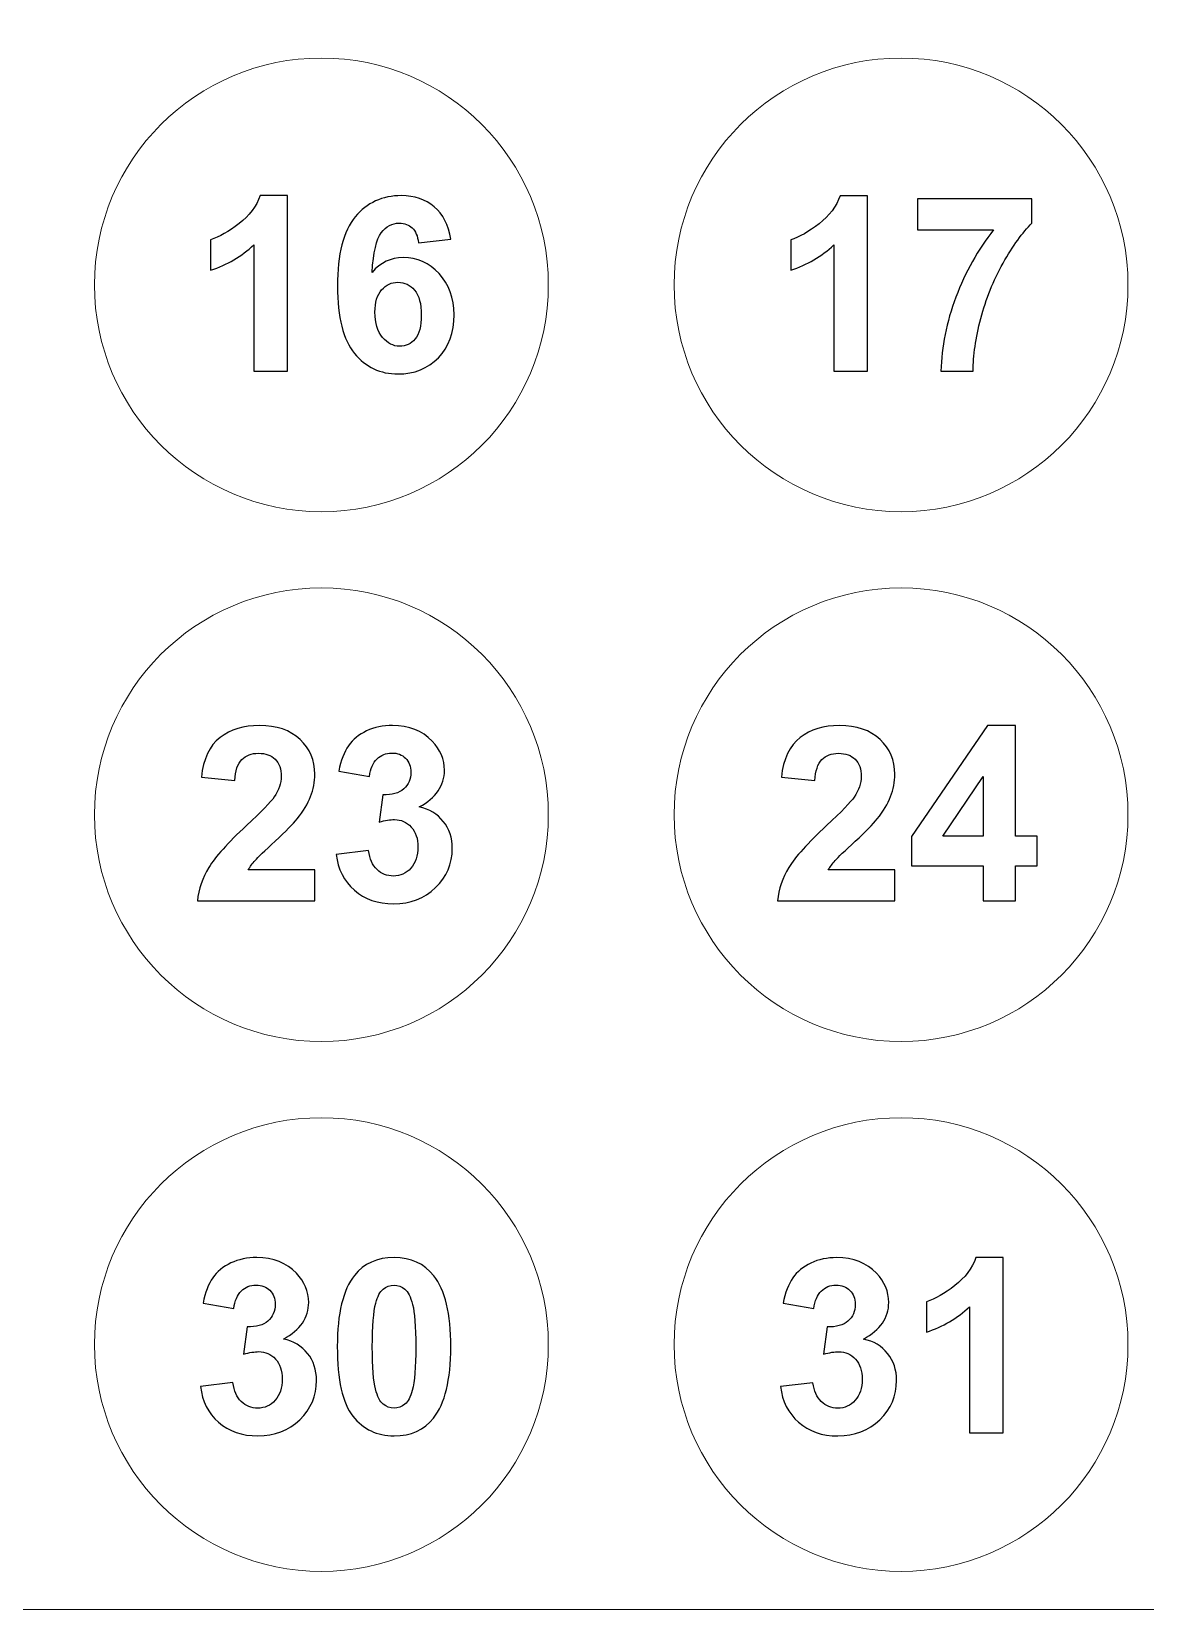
# Model space of a CAD drawing. Header units: millimetres. Extents: x -676 to 660, y -238 to 366.
# Drawn here: x 457.1 to 521.7, y 10.6 to 102.2 of the extents above; entities that cross this region are included whole.
import ezdxf

# ---------------------------------------------------------------- set-up
doc = ezdxf.new("R2010")
doc.units = ezdxf.units.MM
doc.header["$MEASUREMENT"] = 0
doc.layers.add('layer 1', color=7, linetype='Continuous')

msp = doc.modelspace()

# ---------------------------------------------------------------- linework, layer by layer
at = {"layer": 'layer 1', "color": 250, "lineweight": 20}
for points, knots in [([(221.6275, 164.398), (221.6275, 164.398), (457.0516, 164.398), (457.0516, 164.398), (457.0516, 164.398), (457.0516, 164.398), (659.621, 164.398), (659.621, 164.398), (659.621, 164.398), (659.621, 164.398), (659.621, 10.6382), (659.621, 10.6382), (659.621, 10.6382), (659.621, 10.6382), (457.0516, 10.6382), (457.0516, 10.6382), (457.0516, 10.6382), (457.0516, 10.6382), (221.6275, 10.6382), (221.6275, 10.6382), (221.6275, 10.6382), (221.6275, 10.6382), (221.6275, 164.398), (221.6275, 164.398)], [0, 0, 0, 0, 0.1428571, 0.1428571, 0.1428571, 0.1428571, 0.2857143, 0.2857143, 0.2857143, 0.2857143, 0.4285714, 0.4285714, 0.4285714, 0.4285714, 0.5714286, 0.5714286, 0.5714286, 0.5714286, 0.7142857, 0.7142857, 0.7142857, 0.7142857, 1, 1, 1, 1]), ([(473.8674, 100.6831), (481.1382, 100.6831), (487.0325, 94.7888), (487.0325, 87.518), (487.0325, 87.518), (487.0325, 80.2472), (481.1382, 74.3529), (473.8674, 74.3529), (473.8674, 74.3529), (466.5966, 74.3529), (460.7023, 80.2472), (460.7023, 87.518), (460.7023, 87.518), (460.7023, 94.7888), (466.5966, 100.6831), (473.8674, 100.6831)], [0, 0, 0, 0, 0.2, 0.2, 0.2, 0.2, 0.4, 0.4, 0.4, 0.4, 0.6, 0.6, 0.6, 0.6, 1, 1, 1, 1]), ([(507.4994, 100.6831), (514.7702, 100.6831), (520.6645, 94.7888), (520.6645, 87.518), (520.6645, 87.518), (520.6645, 80.2472), (514.7702, 74.3529), (507.4994, 74.3529), (507.4994, 74.3529), (500.2286, 74.3529), (494.3343, 80.2472), (494.3343, 87.518), (494.3343, 87.518), (494.3343, 94.7888), (500.2286, 100.6831), (507.4994, 100.6831)], [0, 0, 0, 0, 0.2, 0.2, 0.2, 0.2, 0.4, 0.4, 0.4, 0.4, 0.6, 0.6, 0.6, 0.6, 1, 1, 1, 1]), ([(473.8674, 69.9311), (481.1382, 69.9311), (487.0325, 64.0368), (487.0325, 56.766), (487.0325, 56.766), (487.0325, 49.4952), (481.1382, 43.6009), (473.8674, 43.6009), (473.8674, 43.6009), (466.5966, 43.6009), (460.7023, 49.4952), (460.7023, 56.766), (460.7023, 56.766), (460.7023, 64.0368), (466.5966, 69.9311), (473.8674, 69.9311)], [0, 0, 0, 0, 0.2, 0.2, 0.2, 0.2, 0.4, 0.4, 0.4, 0.4, 0.6, 0.6, 0.6, 0.6, 1, 1, 1, 1]), ([(507.4994, 69.9311), (514.7702, 69.9311), (520.6645, 64.0368), (520.6645, 56.766), (520.6645, 56.766), (520.6645, 49.4952), (514.7702, 43.6009), (507.4994, 43.6009), (507.4994, 43.6009), (500.2286, 43.6009), (494.3343, 49.4952), (494.3343, 56.766), (494.3343, 56.766), (494.3343, 64.0368), (500.2286, 69.9311), (507.4994, 69.9311)], [0, 0, 0, 0, 0.2, 0.2, 0.2, 0.2, 0.4, 0.4, 0.4, 0.4, 0.6, 0.6, 0.6, 0.6, 1, 1, 1, 1]), ([(473.8674, 39.1791), (481.1382, 39.1791), (487.0325, 33.2848), (487.0325, 26.014), (487.0325, 26.014), (487.0325, 18.7432), (481.1382, 12.8489), (473.8674, 12.8489), (473.8674, 12.8489), (466.5966, 12.8489), (460.7023, 18.7432), (460.7023, 26.014), (460.7023, 26.014), (460.7023, 33.2848), (466.5966, 39.1791), (473.8674, 39.1791)], [0, 0, 0, 0, 0.2, 0.2, 0.2, 0.2, 0.4, 0.4, 0.4, 0.4, 0.6, 0.6, 0.6, 0.6, 1, 1, 1, 1]), ([(507.4994, 39.1791), (514.7702, 39.1791), (520.6645, 33.2848), (520.6645, 26.014), (520.6645, 26.014), (520.6645, 18.7432), (514.7702, 12.8489), (507.4994, 12.8489), (507.4994, 12.8489), (500.2286, 12.8489), (494.3343, 18.7432), (494.3343, 26.014), (494.3343, 26.014), (494.3343, 33.2848), (500.2286, 39.1791), (507.4994, 39.1791)], [0, 0, 0, 0, 0.2, 0.2, 0.2, 0.2, 0.4, 0.4, 0.4, 0.4, 0.6, 0.6, 0.6, 0.6, 1, 1, 1, 1])]:
    msp.add_open_spline(points, degree=3, knots=knots, dxfattribs=at)
at = {"layer": 'layer 1', "color": 250}
for points, knots in [([(471.8923, 82.5187), (471.8923, 82.5187), (469.9502, 82.5187), (469.9502, 82.5187), (469.9502, 82.5187), (469.9502, 82.5187), (469.9502, 89.8412), (469.9502, 89.8412), (469.9502, 89.8412), (469.2399, 89.1757), (468.4045, 88.6849), (467.4417, 88.3687), (467.4417, 88.3687), (467.4417, 88.3687), (467.4417, 90.1315), (467.4417, 90.1315), (467.4417, 90.1315), (467.9467, 90.2967), (468.4989, 90.6105), (469.0936, 91.073), (469.0936, 91.073), (469.6883, 91.5379), (470.0965, 92.0783), (470.316, 92.6966), (470.316, 92.6966), (470.316, 92.6966), (471.8923, 92.6966), (471.8923, 92.6966), (471.8923, 92.6966), (471.8923, 92.6966), (471.8923, 82.5187), (471.8923, 82.5187)], [0, 0, 0, 0, 0.1111111, 0.1111111, 0.1111111, 0.1111111, 0.2222222, 0.2222222, 0.2222222, 0.2222222, 0.3333333, 0.3333333, 0.3333333, 0.3333333, 0.4444444, 0.4444444, 0.4444444, 0.4444444, 0.5555556, 0.5555556, 0.5555556, 0.5555556, 0.6666667, 0.6666667, 0.6666667, 0.6666667, 0.7777778, 0.7777778, 0.7777778, 0.7777778, 1, 1, 1, 1]), ([(481.3788, 90.1716), (481.3788, 90.1716), (479.498, 89.9639), (479.498, 89.9639), (479.498, 89.9639), (479.4532, 90.3509), (479.3328, 90.6365), (479.1393, 90.8229), (479.1393, 90.8229), (478.9458, 91.007), (478.6933, 91.099), (478.3842, 91.099), (478.3842, 91.099), (477.9759, 91.099), (477.629, 90.9149), (477.3435, 90.5444), (477.3435, 90.5444), (477.0603, 90.1763), (476.8833, 89.4094), (476.8078, 88.2436), (476.8078, 88.2436), (477.2939, 88.8147), (477.8933, 89.1002), (478.6131, 89.1002), (478.6131, 89.1002), (479.4249, 89.1002), (480.1186, 88.7911), (480.6968, 88.1728), (480.6968, 88.1728), (481.275, 87.5569), (481.5652, 86.7593), (481.5652, 85.7823), (481.5652, 85.7823), (481.5652, 84.744), (481.2608, 83.9134), (480.652, 83.2856), (480.652, 83.2856), (480.0455, 82.6603), (479.262, 82.3464), (478.3087, 82.3464), (478.3087, 82.3464), (477.2869, 82.3464), (476.4444, 82.7429), (475.786, 83.5381), (475.786, 83.5381), (475.1276, 84.3334), (474.7973, 85.636), (474.7973, 87.4484), (474.7973, 87.4484), (474.7973, 89.3055), (475.1394, 90.6435), (475.8261, 91.4648), (475.8261, 91.4648), (476.5128, 92.286), (477.4049, 92.6966), (478.5022, 92.6966), (478.5022, 92.6966), (479.2715, 92.6966), (479.9086, 92.4795), (480.4136, 92.05), (480.4136, 92.05), (480.9186, 91.6182), (481.2396, 90.9928), (481.3788, 90.1716)], [0, 0, 0, 0, 0.0588235, 0.0588235, 0.0588235, 0.0588235, 0.1176471, 0.1176471, 0.1176471, 0.1176471, 0.1764706, 0.1764706, 0.1764706, 0.1764706, 0.2352941, 0.2352941, 0.2352941, 0.2352941, 0.2941176, 0.2941176, 0.2941176, 0.2941176, 0.3529412, 0.3529412, 0.3529412, 0.3529412, 0.4117647, 0.4117647, 0.4117647, 0.4117647, 0.4705882, 0.4705882, 0.4705882, 0.4705882, 0.5294118, 0.5294118, 0.5294118, 0.5294118, 0.5882353, 0.5882353, 0.5882353, 0.5882353, 0.6470588, 0.6470588, 0.6470588, 0.6470588, 0.7058824, 0.7058824, 0.7058824, 0.7058824, 0.7647059, 0.7647059, 0.7647059, 0.7647059, 0.8235294, 0.8235294, 0.8235294, 0.8235294, 0.8823529, 0.8823529, 0.8823529, 0.8823529, 1, 1, 1, 1]), ([(505.5455, 82.5152), (505.5455, 82.5152), (503.6034, 82.5152), (503.6034, 82.5152), (503.6034, 82.5152), (503.6034, 82.5152), (503.6034, 89.8377), (503.6034, 89.8377), (503.6034, 89.8377), (502.8931, 89.1722), (502.0577, 88.6814), (501.0949, 88.3652), (501.0949, 88.3652), (501.0949, 88.3652), (501.0949, 90.128), (501.0949, 90.128), (501.0949, 90.128), (501.5999, 90.2932), (502.1521, 90.607), (502.7468, 91.0695), (502.7468, 91.0695), (503.3415, 91.5344), (503.7497, 92.0748), (503.9692, 92.6931), (503.9692, 92.6931), (503.9692, 92.6931), (505.5455, 92.6931), (505.5455, 92.6931), (505.5455, 92.6931), (505.5455, 92.6931), (505.5455, 82.5152), (505.5455, 82.5152)], [0, 0, 0, 0, 0.1111111, 0.1111111, 0.1111111, 0.1111111, 0.2222222, 0.2222222, 0.2222222, 0.2222222, 0.3333333, 0.3333333, 0.3333333, 0.3333333, 0.4444444, 0.4444444, 0.4444444, 0.4444444, 0.5555556, 0.5555556, 0.5555556, 0.5555556, 0.6666667, 0.6666667, 0.6666667, 0.6666667, 0.7777778, 0.7777778, 0.7777778, 0.7777778, 1, 1, 1, 1]), ([(508.4505, 90.7085), (508.4505, 90.7085), (508.4505, 92.5114), (508.4505, 92.5114), (508.4505, 92.5114), (508.4505, 92.5114), (515.0933, 92.5114), (515.0933, 92.5114), (515.0933, 92.5114), (515.0933, 92.5114), (515.0933, 91.1026), (515.0933, 91.1026), (515.0933, 91.1026), (514.5459, 90.5622), (513.9889, 89.7882), (513.4202, 88.7782), (513.4202, 88.7782), (512.8539, 87.7705), (512.422, 86.6968), (512.1247, 85.5617), (512.1247, 85.5617), (511.8274, 84.4243), (511.681, 83.4096), (511.6858, 82.5152), (511.6858, 82.5152), (511.6858, 82.5152), (509.8121, 82.5152), (509.8121, 82.5152), (509.8121, 82.5152), (509.8451, 83.9169), (510.133, 85.3446), (510.6805, 86.8006), (510.6805, 86.8006), (511.2256, 88.259), (511.9548, 89.5593), (512.868, 90.7085), (512.868, 90.7085), (512.868, 90.7085), (508.4505, 90.7085), (508.4505, 90.7085)], [0, 0, 0, 0, 0.0909091, 0.0909091, 0.0909091, 0.0909091, 0.1818182, 0.1818182, 0.1818182, 0.1818182, 0.2727273, 0.2727273, 0.2727273, 0.2727273, 0.3636364, 0.3636364, 0.3636364, 0.3636364, 0.4545455, 0.4545455, 0.4545455, 0.4545455, 0.5454545, 0.5454545, 0.5454545, 0.5454545, 0.6363636, 0.6363636, 0.6363636, 0.6363636, 0.7272727, 0.7272727, 0.7272727, 0.7272727, 0.8181818, 0.8181818, 0.8181818, 0.8181818, 1, 1, 1, 1]), ([(476.9754, 85.9334), (476.9754, 85.3033), (477.1193, 84.8148), (477.4096, 84.4726), (477.4096, 84.4726), (477.6998, 84.1281), (478.0326, 83.9558), (478.4054, 83.9558), (478.4054, 83.9558), (478.7665, 83.9558), (479.0638, 84.0974), (479.3045, 84.3782), (479.3045, 84.3782), (479.5452, 84.6591), (479.6632, 85.1216), (479.6632, 85.7611), (479.6632, 85.7611), (479.6632, 86.4195), (479.5358, 86.9032), (479.2762, 87.21), (479.2762, 87.21), (479.019, 87.5168), (478.6957, 87.6702), (478.3087, 87.6702), (478.3087, 87.6702), (477.9358, 87.6702), (477.6196, 87.5239), (477.3624, 87.2313), (477.3624, 87.2313), (477.1028, 86.9386), (476.9754, 86.5044), (476.9754, 85.9334)], [0, 0, 0, 0, 0.1111111, 0.1111111, 0.1111111, 0.1111111, 0.2222222, 0.2222222, 0.2222222, 0.2222222, 0.3333333, 0.3333333, 0.3333333, 0.3333333, 0.4444444, 0.4444444, 0.4444444, 0.4444444, 0.5555556, 0.5555556, 0.5555556, 0.5555556, 0.6666667, 0.6666667, 0.6666667, 0.6666667, 0.7777778, 0.7777778, 0.7777778, 0.7777778, 1, 1, 1, 1]), ([(473.4828, 53.572), (473.4828, 53.572), (473.4828, 51.7667), (473.4828, 51.7667), (473.4828, 51.7667), (473.4828, 51.7667), (466.6724, 51.7667), (466.6724, 51.7667), (466.6724, 51.7667), (466.7479, 52.4487), (466.9674, 53.0953), (467.3379, 53.7065), (467.3379, 53.7065), (467.706, 54.3177), (468.4352, 55.1271), (469.5207, 56.1371), (469.5207, 56.1371), (470.3986, 56.9512), (470.9342, 57.5058), (471.1325, 57.796), (471.1325, 57.796), (471.3991, 58.1972), (471.5336, 58.5936), (471.5336, 58.9854), (471.5336, 58.9854), (471.5336, 59.4172), (471.418, 59.75), (471.1844, 59.9836), (471.1844, 59.9836), (470.9508, 60.2172), (470.6298, 60.3328), (470.2192, 60.3328), (470.2192, 60.3328), (469.8133, 60.3328), (469.4924, 60.2101), (469.2517, 59.9671), (469.2517, 59.9671), (469.0134, 59.7216), (468.8741, 59.3158), (468.8364, 58.7494), (468.8364, 58.7494), (468.8364, 58.7494), (466.9013, 58.9429), (466.9013, 58.9429), (466.9013, 58.9429), (467.0169, 60.0119), (467.378, 60.7788), (467.9868, 61.2461), (467.9868, 61.2461), (468.5957, 61.711), (469.3555, 61.9446), (470.2688, 61.9446), (470.2688, 61.9446), (471.2693, 61.9446), (472.0552, 61.6732), (472.6262, 61.1352), (472.6262, 61.1352), (473.1973, 60.5948), (473.4828, 59.9246), (473.4828, 59.1222), (473.4828, 59.1222), (473.4828, 58.6668), (473.4003, 58.2326), (473.2374, 57.8196), (473.2374, 57.8196), (473.0746, 57.4067), (472.815, 56.9748), (472.461, 56.5241), (472.461, 56.5241), (472.2251, 56.2244), (471.8003, 55.7925), (471.1891, 55.2309), (471.1891, 55.2309), (470.5755, 54.6693), (470.1862, 54.2941), (470.0234, 54.11), (470.0234, 54.11), (469.8605, 53.9259), (469.726, 53.7466), (469.6245, 53.572), (469.6245, 53.572), (469.6245, 53.572), (473.4828, 53.572), (473.4828, 53.572)], [0, 0, 0, 0, 0.0454545, 0.0454545, 0.0454545, 0.0454545, 0.0909091, 0.0909091, 0.0909091, 0.0909091, 0.1363636, 0.1363636, 0.1363636, 0.1363636, 0.1818182, 0.1818182, 0.1818182, 0.1818182, 0.2272727, 0.2272727, 0.2272727, 0.2272727, 0.2727273, 0.2727273, 0.2727273, 0.2727273, 0.3181818, 0.3181818, 0.3181818, 0.3181818, 0.3636364, 0.3636364, 0.3636364, 0.3636364, 0.4090909, 0.4090909, 0.4090909, 0.4090909, 0.4545455, 0.4545455, 0.4545455, 0.4545455, 0.5, 0.5, 0.5, 0.5, 0.5454545, 0.5454545, 0.5454545, 0.5454545, 0.5909091, 0.5909091, 0.5909091, 0.5909091, 0.6363636, 0.6363636, 0.6363636, 0.6363636, 0.6818182, 0.6818182, 0.6818182, 0.6818182, 0.7272727, 0.7272727, 0.7272727, 0.7272727, 0.7727273, 0.7727273, 0.7727273, 0.7727273, 0.8181818, 0.8181818, 0.8181818, 0.8181818, 0.8636364, 0.8636364, 0.8636364, 0.8636364, 0.9090909, 0.9090909, 0.9090909, 0.9090909, 1, 1, 1, 1]), ([(474.7288, 54.4569), (474.7288, 54.4569), (476.6072, 54.6834), (476.6072, 54.6834), (476.6072, 54.6834), (476.6686, 54.2044), (476.8291, 53.8386), (477.0934, 53.5861), (477.0934, 53.5861), (477.3553, 53.3313), (477.6739, 53.2038), (478.0467, 53.2038), (478.0467, 53.2038), (478.4479, 53.2038), (478.7853, 53.3572), (479.0591, 53.6616), (479.0591, 53.6616), (479.3328, 53.966), (479.4697, 54.3743), (479.4697, 54.8911), (479.4697, 54.8911), (479.4697, 55.3796), (479.3399, 55.7666), (479.0756, 56.0521), (479.0756, 56.0521), (478.8137, 56.34), (478.4927, 56.4816), (478.1152, 56.4816), (478.1152, 56.4816), (477.8674, 56.4816), (477.57, 56.4344), (477.2231, 56.3377), (477.2231, 56.3377), (477.2231, 56.3377), (477.4379, 57.9187), (477.4379, 57.9187), (477.4379, 57.9187), (477.9641, 57.9069), (478.3653, 58.0202), (478.6414, 58.2609), (478.6414, 58.2609), (478.9175, 58.504), (479.0567, 58.8249), (479.0567, 59.2261), (479.0567, 59.2261), (479.0567, 59.5683), (478.9553, 59.8396), (478.7523, 60.0426), (478.7523, 60.0426), (478.5494, 60.2455), (478.278, 60.347), (477.9429, 60.347), (477.9429, 60.347), (477.6102, 60.347), (477.327, 60.2314), (477.0934, 60.0001), (477.0934, 60.0001), (476.8574, 59.7712), (476.7134, 59.4337), (476.6639, 58.9925), (476.6639, 58.9925), (476.6639, 58.9925), (474.8728, 59.2945), (474.8728, 59.2945), (474.8728, 59.2945), (474.9978, 59.9081), (475.1843, 60.3989), (475.4368, 60.7647), (475.4368, 60.7647), (475.6869, 61.1305), (476.0385, 61.4184), (476.4869, 61.6284), (476.4869, 61.6284), (476.9376, 61.8384), (477.4402, 61.9446), (477.9972, 61.9446), (477.9972, 61.9446), (478.9529, 61.9446), (479.7175, 61.6402), (480.2933, 61.0313), (480.2933, 61.0313), (480.7676, 60.5334), (481.0059, 59.9718), (481.0059, 59.3441), (481.0059, 59.3441), (481.0059, 58.4544), (480.5198, 57.7441), (479.5476, 57.2155), (479.5476, 57.2155), (480.1281, 57.0904), (480.5906, 56.812), (480.9399, 56.3778), (480.9399, 56.3778), (481.2867, 55.9459), (481.4614, 55.4221), (481.4614, 54.8085), (481.4614, 54.8085), (481.4614, 53.9189), (481.1357, 53.1614), (480.4868, 52.5336), (480.4868, 52.5336), (479.8378, 51.9083), (479.0284, 51.5944), (478.0609, 51.5944), (478.0609, 51.5944), (477.1429, 51.5944), (476.3831, 51.8587), (475.7789, 52.385), (475.7789, 52.385), (475.1748, 52.9136), (474.8256, 53.6026), (474.7288, 54.4569)], [0, 0, 0, 0, 0.0344828, 0.0344828, 0.0344828, 0.0344828, 0.0689655, 0.0689655, 0.0689655, 0.0689655, 0.1034483, 0.1034483, 0.1034483, 0.1034483, 0.137931, 0.137931, 0.137931, 0.137931, 0.1724138, 0.1724138, 0.1724138, 0.1724138, 0.2068966, 0.2068966, 0.2068966, 0.2068966, 0.2413793, 0.2413793, 0.2413793, 0.2413793, 0.2758621, 0.2758621, 0.2758621, 0.2758621, 0.3103448, 0.3103448, 0.3103448, 0.3103448, 0.3448276, 0.3448276, 0.3448276, 0.3448276, 0.3793103, 0.3793103, 0.3793103, 0.3793103, 0.4137931, 0.4137931, 0.4137931, 0.4137931, 0.4482759, 0.4482759, 0.4482759, 0.4482759, 0.4827586, 0.4827586, 0.4827586, 0.4827586, 0.5172414, 0.5172414, 0.5172414, 0.5172414, 0.5517241, 0.5517241, 0.5517241, 0.5517241, 0.5862069, 0.5862069, 0.5862069, 0.5862069, 0.6206897, 0.6206897, 0.6206897, 0.6206897, 0.6551724, 0.6551724, 0.6551724, 0.6551724, 0.6896552, 0.6896552, 0.6896552, 0.6896552, 0.7241379, 0.7241379, 0.7241379, 0.7241379, 0.7586207, 0.7586207, 0.7586207, 0.7586207, 0.7931034, 0.7931034, 0.7931034, 0.7931034, 0.8275862, 0.8275862, 0.8275862, 0.8275862, 0.862069, 0.862069, 0.862069, 0.862069, 0.8965517, 0.8965517, 0.8965517, 0.8965517, 0.9310345, 0.9310345, 0.9310345, 0.9310345, 1, 1, 1, 1]), ([(507.136, 53.5685), (507.136, 53.5685), (507.136, 51.7632), (507.136, 51.7632), (507.136, 51.7632), (507.136, 51.7632), (500.3256, 51.7632), (500.3256, 51.7632), (500.3256, 51.7632), (500.4011, 52.4452), (500.6206, 53.0918), (500.9911, 53.703), (500.9911, 53.703), (501.3592, 54.3142), (502.0884, 55.1236), (503.1739, 56.1336), (503.1739, 56.1336), (504.0518, 56.9477), (504.5874, 57.5023), (504.7857, 57.7925), (504.7857, 57.7925), (505.0523, 58.1937), (505.1868, 58.5901), (505.1868, 58.9819), (505.1868, 58.9819), (505.1868, 59.4137), (505.0712, 59.7465), (504.8376, 59.9801), (504.8376, 59.9801), (504.604, 60.2137), (504.283, 60.3293), (503.8724, 60.3293), (503.8724, 60.3293), (503.4665, 60.3293), (503.1456, 60.2066), (502.9049, 59.9636), (502.9049, 59.9636), (502.6666, 59.7181), (502.5273, 59.3123), (502.4896, 58.7459), (502.4896, 58.7459), (502.4896, 58.7459), (500.5545, 58.9394), (500.5545, 58.9394), (500.5545, 58.9394), (500.6701, 60.0084), (501.0312, 60.7753), (501.64, 61.2426), (501.64, 61.2426), (502.2489, 61.7075), (503.0087, 61.9411), (503.922, 61.9411), (503.922, 61.9411), (504.9225, 61.9411), (505.7084, 61.6697), (506.2794, 61.1317), (506.2794, 61.1317), (506.8505, 60.5913), (507.136, 59.9211), (507.136, 59.1187), (507.136, 59.1187), (507.136, 58.6633), (507.0535, 58.2291), (506.8906, 57.8161), (506.8906, 57.8161), (506.7278, 57.4032), (506.4682, 56.9713), (506.1142, 56.5206), (506.1142, 56.5206), (505.8783, 56.2209), (505.4535, 55.789), (504.8423, 55.2274), (504.8423, 55.2274), (504.2287, 54.6658), (503.8394, 54.2906), (503.6766, 54.1065), (503.6766, 54.1065), (503.5137, 53.9224), (503.3792, 53.7431), (503.2777, 53.5685), (503.2777, 53.5685), (503.2777, 53.5685), (507.136, 53.5685), (507.136, 53.5685)], [0, 0, 0, 0, 0.0454545, 0.0454545, 0.0454545, 0.0454545, 0.0909091, 0.0909091, 0.0909091, 0.0909091, 0.1363636, 0.1363636, 0.1363636, 0.1363636, 0.1818182, 0.1818182, 0.1818182, 0.1818182, 0.2272727, 0.2272727, 0.2272727, 0.2272727, 0.2727273, 0.2727273, 0.2727273, 0.2727273, 0.3181818, 0.3181818, 0.3181818, 0.3181818, 0.3636364, 0.3636364, 0.3636364, 0.3636364, 0.4090909, 0.4090909, 0.4090909, 0.4090909, 0.4545455, 0.4545455, 0.4545455, 0.4545455, 0.5, 0.5, 0.5, 0.5, 0.5454545, 0.5454545, 0.5454545, 0.5454545, 0.5909091, 0.5909091, 0.5909091, 0.5909091, 0.6363636, 0.6363636, 0.6363636, 0.6363636, 0.6818182, 0.6818182, 0.6818182, 0.6818182, 0.7272727, 0.7272727, 0.7272727, 0.7272727, 0.7727273, 0.7727273, 0.7727273, 0.7727273, 0.8181818, 0.8181818, 0.8181818, 0.8181818, 0.8636364, 0.8636364, 0.8636364, 0.8636364, 0.9090909, 0.9090909, 0.9090909, 0.9090909, 1, 1, 1, 1]), ([(512.2592, 51.7632), (512.2592, 51.7632), (512.2592, 53.8021), (512.2592, 53.8021), (512.2592, 53.8021), (512.2592, 53.8021), (508.1106, 53.8021), (508.1106, 53.8021), (508.1106, 53.8021), (508.1106, 53.8021), (508.1106, 55.5035), (508.1106, 55.5035), (508.1106, 55.5035), (508.1106, 55.5035), (512.5093, 61.9411), (512.5093, 61.9411), (512.5093, 61.9411), (512.5093, 61.9411), (514.14, 61.9411), (514.14, 61.9411), (514.14, 61.9411), (514.14, 61.9411), (514.14, 55.5106), (514.14, 55.5106), (514.14, 55.5106), (514.14, 55.5106), (515.3978, 55.5106), (515.3978, 55.5106), (515.3978, 55.5106), (515.3978, 55.5106), (515.3978, 53.8021), (515.3978, 53.8021), (515.3978, 53.8021), (515.3978, 53.8021), (514.14, 53.8021), (514.14, 53.8021), (514.14, 53.8021), (514.14, 53.8021), (514.14, 51.7632), (514.14, 51.7632), (514.14, 51.7632), (514.14, 51.7632), (512.2592, 51.7632), (512.2592, 51.7632)], [0, 0, 0, 0, 0.0833333, 0.0833333, 0.0833333, 0.0833333, 0.1666667, 0.1666667, 0.1666667, 0.1666667, 0.25, 0.25, 0.25, 0.25, 0.3333333, 0.3333333, 0.3333333, 0.3333333, 0.4166667, 0.4166667, 0.4166667, 0.4166667, 0.5, 0.5, 0.5, 0.5, 0.5833333, 0.5833333, 0.5833333, 0.5833333, 0.6666667, 0.6666667, 0.6666667, 0.6666667, 0.75, 0.75, 0.75, 0.75, 0.8333333, 0.8333333, 0.8333333, 0.8333333, 1, 1, 1, 1]), ([(512.2592, 55.5106), (512.2592, 55.5106), (512.2592, 58.9748), (512.2592, 58.9748), (512.2592, 58.9748), (512.2592, 58.9748), (509.9301, 55.5106), (509.9301, 55.5106), (509.9301, 55.5106), (509.9301, 55.5106), (512.2592, 55.5106), (512.2592, 55.5106)], [0, 0, 0, 0, 0.25, 0.25, 0.25, 0.25, 0.5, 0.5, 0.5, 0.5, 1, 1, 1, 1]), ([(466.8541, 23.5757), (466.8541, 23.5757), (468.7325, 23.8022), (468.7325, 23.8022), (468.7325, 23.8022), (468.7939, 23.3232), (468.9544, 22.9574), (469.2187, 22.7049), (469.2187, 22.7049), (469.4806, 22.4501), (469.7992, 22.3226), (470.172, 22.3226), (470.172, 22.3226), (470.5732, 22.3226), (470.9106, 22.476), (471.1844, 22.7804), (471.1844, 22.7804), (471.4581, 23.0848), (471.595, 23.4931), (471.595, 24.0099), (471.595, 24.0099), (471.595, 24.4984), (471.4652, 24.8854), (471.2009, 25.1709), (471.2009, 25.1709), (470.939, 25.4588), (470.618, 25.6004), (470.2405, 25.6004), (470.2405, 25.6004), (469.9927, 25.6004), (469.6953, 25.5532), (469.3484, 25.4565), (469.3484, 25.4565), (469.3484, 25.4565), (469.5632, 27.0375), (469.5632, 27.0375), (469.5632, 27.0375), (470.0894, 27.0257), (470.4906, 27.139), (470.7667, 27.3797), (470.7667, 27.3797), (471.0428, 27.6228), (471.182, 27.9437), (471.182, 28.3449), (471.182, 28.3449), (471.182, 28.6871), (471.0806, 28.9584), (470.8776, 29.1614), (470.8776, 29.1614), (470.6747, 29.3643), (470.4033, 29.4658), (470.0682, 29.4658), (470.0682, 29.4658), (469.7355, 29.4658), (469.4523, 29.3502), (469.2187, 29.1189), (469.2187, 29.1189), (468.9827, 28.89), (468.8387, 28.5525), (468.7892, 28.1113), (468.7892, 28.1113), (468.7892, 28.1113), (466.9981, 28.4133), (466.9981, 28.4133), (466.9981, 28.4133), (467.1231, 29.0269), (467.3096, 29.5177), (467.5621, 29.8835), (467.5621, 29.8835), (467.8122, 30.2493), (468.1638, 30.5372), (468.6122, 30.7472), (468.6122, 30.7472), (469.0629, 30.9572), (469.5655, 31.0634), (470.1225, 31.0634), (470.1225, 31.0634), (471.0782, 31.0634), (471.8428, 30.759), (472.4186, 30.1501), (472.4186, 30.1501), (472.8929, 29.6522), (473.1312, 29.0906), (473.1312, 28.4629), (473.1312, 28.4629), (473.1312, 27.5732), (472.6451, 26.8629), (471.6729, 26.3343), (471.6729, 26.3343), (472.2534, 26.2092), (472.7159, 25.9308), (473.0652, 25.4966), (473.0652, 25.4966), (473.412, 25.0647), (473.5867, 24.5409), (473.5867, 23.9273), (473.5867, 23.9273), (473.5867, 23.0377), (473.261, 22.2802), (472.6121, 21.6524), (472.6121, 21.6524), (471.9631, 21.0271), (471.1537, 20.7132), (470.1862, 20.7132), (470.1862, 20.7132), (469.2682, 20.7132), (468.5084, 20.9775), (467.9042, 21.5038), (467.9042, 21.5038), (467.3001, 22.0324), (466.9509, 22.7214), (466.8541, 23.5757)], [0, 0, 0, 0, 0.0344828, 0.0344828, 0.0344828, 0.0344828, 0.0689655, 0.0689655, 0.0689655, 0.0689655, 0.1034483, 0.1034483, 0.1034483, 0.1034483, 0.137931, 0.137931, 0.137931, 0.137931, 0.1724138, 0.1724138, 0.1724138, 0.1724138, 0.2068966, 0.2068966, 0.2068966, 0.2068966, 0.2413793, 0.2413793, 0.2413793, 0.2413793, 0.2758621, 0.2758621, 0.2758621, 0.2758621, 0.3103448, 0.3103448, 0.3103448, 0.3103448, 0.3448276, 0.3448276, 0.3448276, 0.3448276, 0.3793103, 0.3793103, 0.3793103, 0.3793103, 0.4137931, 0.4137931, 0.4137931, 0.4137931, 0.4482759, 0.4482759, 0.4482759, 0.4482759, 0.4827586, 0.4827586, 0.4827586, 0.4827586, 0.5172414, 0.5172414, 0.5172414, 0.5172414, 0.5517241, 0.5517241, 0.5517241, 0.5517241, 0.5862069, 0.5862069, 0.5862069, 0.5862069, 0.6206897, 0.6206897, 0.6206897, 0.6206897, 0.6551724, 0.6551724, 0.6551724, 0.6551724, 0.6896552, 0.6896552, 0.6896552, 0.6896552, 0.7241379, 0.7241379, 0.7241379, 0.7241379, 0.7586207, 0.7586207, 0.7586207, 0.7586207, 0.7931034, 0.7931034, 0.7931034, 0.7931034, 0.8275862, 0.8275862, 0.8275862, 0.8275862, 0.862069, 0.862069, 0.862069, 0.862069, 0.8965517, 0.8965517, 0.8965517, 0.8965517, 0.9310345, 0.9310345, 0.9310345, 0.9310345, 1, 1, 1, 1]), ([(478.0798, 31.0634), (479.0638, 31.0634), (479.8307, 30.7118), (480.3829, 30.0109), (480.3829, 30.0109), (481.0413, 29.1826), (481.3717, 27.8068), (481.3717, 25.8836), (481.3717, 25.8836), (481.3717, 23.9674), (481.039, 22.5893), (480.3759, 21.7492), (480.3759, 21.7492), (479.8284, 21.0578), (479.0638, 20.7132), (478.0798, 20.7132), (478.0798, 20.7132), (477.0957, 20.7132), (476.3005, 21.0908), (475.6963, 21.8507), (475.6963, 21.8507), (475.0922, 22.6082), (474.7902, 23.9603), (474.7902, 25.9048), (474.7902, 25.9048), (474.7902, 27.8139), (475.1229, 29.1873), (475.786, 30.0251), (475.786, 30.0251), (476.3335, 30.7165), (477.0981, 31.0634), (478.0798, 31.0634)], [0, 0, 0, 0, 0.1111111, 0.1111111, 0.1111111, 0.1111111, 0.2222222, 0.2222222, 0.2222222, 0.2222222, 0.3333333, 0.3333333, 0.3333333, 0.3333333, 0.4444444, 0.4444444, 0.4444444, 0.4444444, 0.5555556, 0.5555556, 0.5555556, 0.5555556, 0.6666667, 0.6666667, 0.6666667, 0.6666667, 0.7777778, 0.7777778, 0.7777778, 0.7777778, 1, 1, 1, 1]), ([(500.5073, 23.5722), (500.5073, 23.5722), (502.3857, 23.7987), (502.3857, 23.7987), (502.3857, 23.7987), (502.4471, 23.3197), (502.6076, 22.9539), (502.8719, 22.7014), (502.8719, 22.7014), (503.1338, 22.4466), (503.4524, 22.3191), (503.8252, 22.3191), (503.8252, 22.3191), (504.2264, 22.3191), (504.5638, 22.4725), (504.8376, 22.7769), (504.8376, 22.7769), (505.1113, 23.0813), (505.2482, 23.4896), (505.2482, 24.0064), (505.2482, 24.0064), (505.2482, 24.4949), (505.1184, 24.8819), (504.8541, 25.1674), (504.8541, 25.1674), (504.5922, 25.4553), (504.2712, 25.5969), (503.8937, 25.5969), (503.8937, 25.5969), (503.6459, 25.5969), (503.3485, 25.5497), (503.0016, 25.453), (503.0016, 25.453), (503.0016, 25.453), (503.2164, 27.034), (503.2164, 27.034), (503.2164, 27.034), (503.7426, 27.0222), (504.1438, 27.1355), (504.4199, 27.3762), (504.4199, 27.3762), (504.696, 27.6193), (504.8352, 27.9402), (504.8352, 28.3414), (504.8352, 28.3414), (504.8352, 28.6836), (504.7338, 28.9549), (504.5308, 29.1579), (504.5308, 29.1579), (504.3279, 29.3608), (504.0565, 29.4623), (503.7214, 29.4623), (503.7214, 29.4623), (503.3887, 29.4623), (503.1055, 29.3467), (502.8719, 29.1154), (502.8719, 29.1154), (502.6359, 28.8865), (502.4919, 28.549), (502.4424, 28.1078), (502.4424, 28.1078), (502.4424, 28.1078), (500.6513, 28.4098), (500.6513, 28.4098), (500.6513, 28.4098), (500.7763, 29.0234), (500.9628, 29.5142), (501.2153, 29.88), (501.2153, 29.88), (501.4654, 30.2458), (501.817, 30.5337), (502.2654, 30.7437), (502.2654, 30.7437), (502.7161, 30.9537), (503.2187, 31.0599), (503.7757, 31.0599), (503.7757, 31.0599), (504.7314, 31.0599), (505.496, 30.7555), (506.0718, 30.1466), (506.0718, 30.1466), (506.5461, 29.6487), (506.7844, 29.0871), (506.7844, 28.4594), (506.7844, 28.4594), (506.7844, 27.5697), (506.2983, 26.8594), (505.3261, 26.3308), (505.3261, 26.3308), (505.9066, 26.2057), (506.3691, 25.9273), (506.7184, 25.4931), (506.7184, 25.4931), (507.0652, 25.0612), (507.2399, 24.5374), (507.2399, 23.9238), (507.2399, 23.9238), (507.2399, 23.0342), (506.9142, 22.2767), (506.2653, 21.6489), (506.2653, 21.6489), (505.6163, 21.0236), (504.8069, 20.7097), (503.8394, 20.7097), (503.8394, 20.7097), (502.9214, 20.7097), (502.1616, 20.974), (501.5574, 21.5003), (501.5574, 21.5003), (500.9533, 22.0289), (500.6041, 22.7179), (500.5073, 23.5722)], [0, 0, 0, 0, 0.0344828, 0.0344828, 0.0344828, 0.0344828, 0.0689655, 0.0689655, 0.0689655, 0.0689655, 0.1034483, 0.1034483, 0.1034483, 0.1034483, 0.137931, 0.137931, 0.137931, 0.137931, 0.1724138, 0.1724138, 0.1724138, 0.1724138, 0.2068966, 0.2068966, 0.2068966, 0.2068966, 0.2413793, 0.2413793, 0.2413793, 0.2413793, 0.2758621, 0.2758621, 0.2758621, 0.2758621, 0.3103448, 0.3103448, 0.3103448, 0.3103448, 0.3448276, 0.3448276, 0.3448276, 0.3448276, 0.3793103, 0.3793103, 0.3793103, 0.3793103, 0.4137931, 0.4137931, 0.4137931, 0.4137931, 0.4482759, 0.4482759, 0.4482759, 0.4482759, 0.4827586, 0.4827586, 0.4827586, 0.4827586, 0.5172414, 0.5172414, 0.5172414, 0.5172414, 0.5517241, 0.5517241, 0.5517241, 0.5517241, 0.5862069, 0.5862069, 0.5862069, 0.5862069, 0.6206897, 0.6206897, 0.6206897, 0.6206897, 0.6551724, 0.6551724, 0.6551724, 0.6551724, 0.6896552, 0.6896552, 0.6896552, 0.6896552, 0.7241379, 0.7241379, 0.7241379, 0.7241379, 0.7586207, 0.7586207, 0.7586207, 0.7586207, 0.7931034, 0.7931034, 0.7931034, 0.7931034, 0.8275862, 0.8275862, 0.8275862, 0.8275862, 0.862069, 0.862069, 0.862069, 0.862069, 0.8965517, 0.8965517, 0.8965517, 0.8965517, 0.9310345, 0.9310345, 0.9310345, 0.9310345, 1, 1, 1, 1]), ([(513.4202, 20.882), (513.4202, 20.882), (511.4781, 20.882), (511.4781, 20.882), (511.4781, 20.882), (511.4781, 20.882), (511.4781, 28.2045), (511.4781, 28.2045), (511.4781, 28.2045), (510.7678, 27.539), (509.9324, 27.0482), (508.9696, 26.732), (508.9696, 26.732), (508.9696, 26.732), (508.9696, 28.4948), (508.9696, 28.4948), (508.9696, 28.4948), (509.4746, 28.66), (510.0268, 28.9738), (510.6215, 29.4363), (510.6215, 29.4363), (511.2162, 29.9012), (511.6244, 30.4416), (511.8439, 31.0599), (511.8439, 31.0599), (511.8439, 31.0599), (513.4202, 31.0599), (513.4202, 31.0599), (513.4202, 31.0599), (513.4202, 31.0599), (513.4202, 20.882), (513.4202, 20.882)], [0, 0, 0, 0, 0.1111111, 0.1111111, 0.1111111, 0.1111111, 0.2222222, 0.2222222, 0.2222222, 0.2222222, 0.3333333, 0.3333333, 0.3333333, 0.3333333, 0.4444444, 0.4444444, 0.4444444, 0.4444444, 0.5555556, 0.5555556, 0.5555556, 0.5555556, 0.6666667, 0.6666667, 0.6666667, 0.6666667, 0.7777778, 0.7777778, 0.7777778, 0.7777778, 1, 1, 1, 1]), ([(478.0798, 29.4516), (477.8461, 29.4516), (477.6361, 29.3761), (477.452, 29.2275), (477.452, 29.2275), (477.268, 29.0764), (477.124, 28.8074), (477.0226, 28.4204), (477.0226, 28.4204), (476.8904, 27.9178), (476.822, 27.0729), (476.822, 25.8836), (476.822, 25.8836), (476.822, 24.6942), (476.8833, 23.8777), (477.0013, 23.4341), (477.0013, 23.4341), (477.1217, 22.9881), (477.2727, 22.6931), (477.4544, 22.5445), (477.4544, 22.5445), (477.6385, 22.3981), (477.8461, 22.3226), (478.0798, 22.3226), (478.0798, 22.3226), (478.3157, 22.3226), (478.5258, 22.3981), (478.7098, 22.5492), (478.7098, 22.5492), (478.8939, 22.6978), (479.0378, 22.9669), (479.1393, 23.3539), (479.1393, 23.3539), (479.2715, 23.8518), (479.3399, 24.6942), (479.3399, 25.8836), (479.3399, 25.8836), (479.3399, 27.0729), (479.2785, 27.8894), (479.1606, 28.3354), (479.1606, 28.3354), (479.0402, 28.7791), (478.8892, 29.0764), (478.7075, 29.2275), (478.7075, 29.2275), (478.5234, 29.3761), (478.3157, 29.4516), (478.0798, 29.4516)], [0, 0, 0, 0, 0.0769231, 0.0769231, 0.0769231, 0.0769231, 0.1538462, 0.1538462, 0.1538462, 0.1538462, 0.2307692, 0.2307692, 0.2307692, 0.2307692, 0.3076923, 0.3076923, 0.3076923, 0.3076923, 0.3846154, 0.3846154, 0.3846154, 0.3846154, 0.4615385, 0.4615385, 0.4615385, 0.4615385, 0.5384615, 0.5384615, 0.5384615, 0.5384615, 0.6153846, 0.6153846, 0.6153846, 0.6153846, 0.6923077, 0.6923077, 0.6923077, 0.6923077, 0.7692308, 0.7692308, 0.7692308, 0.7692308, 0.8461538, 0.8461538, 0.8461538, 0.8461538, 1, 1, 1, 1])]:
    msp.add_open_spline(points, degree=3, knots=knots, dxfattribs=at)

doc.saveas('drawing.dxf')
